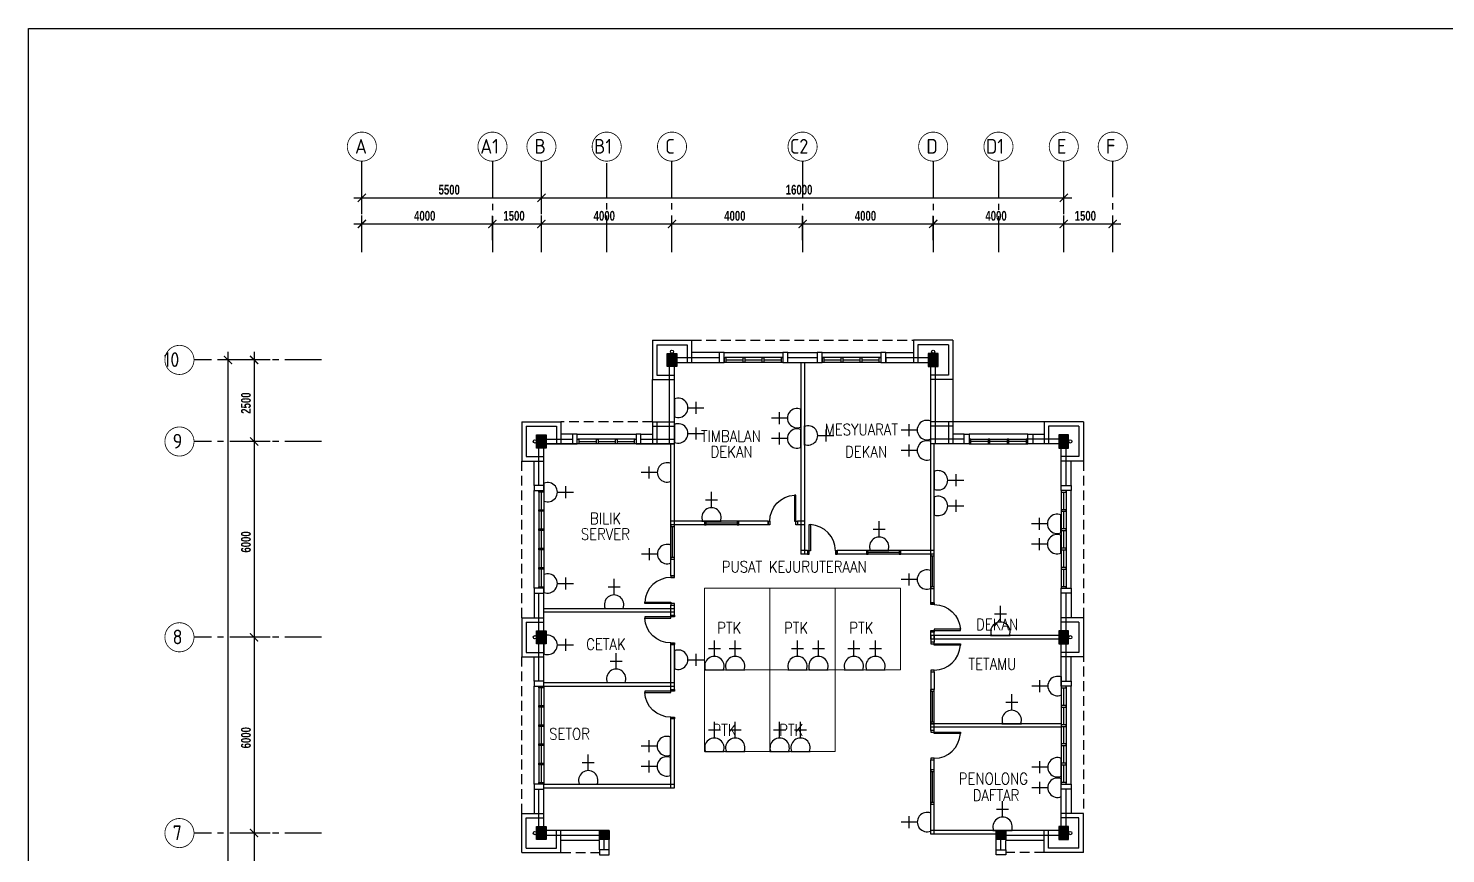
# Model space of a CAD drawing. Header units: inches. Extents: x -85907952 to 802144, y 988801 to 3125513.
# Drawn here: x 539292 to 582706, y 1038840 to 1064133 of the extents above; entities that cross this region are included whole.
import ezdxf
from ezdxf.enums import TextEntityAlignment as Align

# ---------------------------------------------------------------- set-up
doc = ezdxf.new("R2010")
doc.units = ezdxf.units.IN
doc.header["$MEASUREMENT"] = 0
doc.linetypes.add('CENTER2', pattern=[1.125, 0.75, -0.125, 0.125, -0.125])
doc.linetypes.add('HIDDEN', pattern=[0.375, 0.25, -0.125])
for name, color, linetype, lineweight in [('1', 8, 'Continuous', 9), ('COLUMN', 8, 'Continuous', 30), ('t3', 8, 'Continuous', 25)]:
    doc.layers.add(name, color=color, linetype=linetype, lineweight=lineweight)
for name, color, linetype in [('DIM', 4, 'Continuous'), ('DOOR', 2, 'Continuous'), ('DOWNPIPE', 8, 'Continuous'), ('ELECT', 6, 'Continuous'), ('GRID', 8, 'CENTER2'), ('GRID-TEXT', 8, 'Continuous'), ('LW', 2, 'Continuous'), ('partition', 8, 'Continuous'), ('t.block', 4, 'Continuous'), ('TB', 8, 'Continuous'), ('WALL', 1, 'Continuous'), ('WIN', 9, 'Continuous')]:
    doc.layers.add(name, color=color, linetype=linetype)
doc.styles.add('LAILA', font='romans.shx', dxfattribs={"width": 0.85})
doc.styles.add('STYLE1', font='ISOCP.SHX')
doc.styles.add('style2', font='sanssb__.ttf', dxfattribs={"height": 1200})

# ---------------------------------------------------------------- blocks, each defined once
blk = doc.blocks.new('dr16')
at = {"layer": 'DOOR', "color": 1}
blk.add_line((-2409712, -909071), (-2409602, -909071), dxfattribs=at)
for points in [[(-2409712, -909071), (-2409602, -909071), (-2409602, -909021), (-2409712, -909021)], [(-2410511, -909831), (-2409712, -909831), (-2409712, -909871), (-2410511, -909871)], [(-2409712, -909921), (-2409602, -909921), (-2409602, -909871), (-2409712, -909871)]]:
    blk.add_lwpolyline(points, close=True, dxfattribs=at)
at = {"layer": 'DOOR', "color": 9}
blk.add_arc((-2409712, -909871), 800, 90, 177.134, dxfattribs=at)
blk = doc.blocks.new('13A SSO 300mm')
at = {"layer": 'ELECT', "color": 6}
for p, q in [((0, 414), (0, 904)), ((-184, 659), (184, 659)), ((-297, 0), (297, 0))]:
    blk.add_line(p, q, dxfattribs=at)
blk.add_arc((0, 116), 297, 336.9763, 203.0237, dxfattribs=at)

msp = doc.modelspace()

# ---------------------------------------------------------------- hatches: boundary and pattern name
at = {"layer": 'COLUMN'}
for points in [[(556783, 1039547), (557083, 1039547), (557083, 1039272), (556783, 1039272)], [(568933, 1039547), (569233, 1039547), (569233, 1039272), (568933, 1039272)]]:
    msp.add_hatch(color=256, dxfattribs=at).paths.add_polyline_path(points)

# ---------------------------------------------------------------- linework, layer by layer
at = {"linetype": 'ByBlock', "const_width": 37.5}
for points in [[(549633, 1059063), (549383, 1058813)], [(555133, 1059063), (554883, 1058813)], [(554883, 1058813), (555133, 1059063)], [(570883, 1058813), (571133, 1059063)], [(549633, 1058263), (549383, 1058013)], [(553383, 1058013), (553633, 1058263)], [(553633, 1058263), (553383, 1058013)], [(554883, 1058013), (555133, 1058263)], [(555133, 1058263), (554883, 1058013)], [(559133, 1058263), (558883, 1058013)], [(558883, 1058013), (559133, 1058263)], [(563133, 1058263), (562883, 1058013)], [(562883, 1058013), (563133, 1058263)], [(566883, 1058013), (567133, 1058263)], [(567133, 1058263), (566883, 1058013)], [(571133, 1058263), (570883, 1058013)], [(570883, 1058013), (571133, 1058263)], [(572383, 1058013), (572633, 1058263)], [(545531, 1053847), (545281, 1054097)], [(546331, 1053847), (546081, 1054097)], [(546331, 1051347), (546081, 1051597)], [(546081, 1051597), (546331, 1051347)], [(546081, 1045597), (546331, 1045347)], [(546331, 1045347), (546081, 1045597)], [(546331, 1039347), (546081, 1039597)], [(546081, 1039597), (546331, 1039347)]]:
    msp.add_lwpolyline(points, dxfattribs=at)
at = {"layer": '1'}
for points in [[(560008, 1044472), (560008, 1046972), (562008, 1046972), (562008, 1044472)], [(562008, 1044472), (562008, 1046972), (564008, 1046972), (564008, 1044472)], [(564008, 1044472), (564008, 1046972), (566008, 1046972), (566008, 1044472)], [(560008, 1041972), (560008, 1044472), (562008, 1044472), (562008, 1041972)], [(562008, 1041972), (562008, 1044472), (564008, 1044472), (564008, 1041972)]]:
    msp.add_lwpolyline(points, close=True, dxfattribs=at)
at = {"layer": 'COLUMN'}
for points in [[(558858, 1054172), (559158, 1054172), (559158, 1053772), (558858, 1053772)], [(567158, 1054172), (566858, 1054172), (566858, 1053772), (567158, 1053772)], [(554858, 1051672), (555158, 1051672), (555158, 1051272), (554858, 1051272)], [(571158, 1051672), (570858, 1051672), (570858, 1051272), (571158, 1051272)], [(554858, 1045672), (555158, 1045672), (555158, 1045272), (554858, 1045272)], [(571158, 1045672), (570858, 1045672), (570858, 1045272), (571158, 1045272)], [(554858, 1039672), (555158, 1039672), (555158, 1039272), (554858, 1039272)], [(556783, 1039547), (557083, 1039547), (557083, 1039272), (556783, 1039272)], [(568933, 1039547), (569233, 1039547), (569233, 1039272), (568933, 1039272)], [(571158, 1039672), (570858, 1039672), (570858, 1039272), (571158, 1039272)]]:
    msp.add_lwpolyline(points, close=True, dxfattribs=at)
for points in [[(558858, 1054172), (559158, 1054172), (558858, 1053772), (559158, 1053772)], [(567158, 1054172), (566858, 1054172), (567158, 1053772), (566858, 1053772)], [(554858, 1051672), (555158, 1051672), (554858, 1051272), (555158, 1051272)], [(571158, 1051672), (570858, 1051672), (571158, 1051272), (570858, 1051272)], [(554858, 1045672), (555158, 1045672), (554858, 1045272), (555158, 1045272)], [(571158, 1045672), (570858, 1045672), (571158, 1045272), (570858, 1045272)], [(554858, 1039672), (555158, 1039672), (554858, 1039272), (555158, 1039272)], [(571158, 1039672), (570858, 1039672), (571158, 1039272), (570858, 1039272)]]:
    msp.add_solid(points, dxfattribs=at)
at = {"layer": 'DIM'}
for p, q in [((549258, 1058938), (555258, 1058938)), ((549508, 1058443), (549508, 1059188)), ((554758, 1058938), (571258, 1058938)), ((555008, 1058443), (555008, 1059188)), ((555008, 1058443), (555008, 1059188)), ((571008, 1058443), (571008, 1059188)), ((549258, 1058138), (553758, 1058138)), ((549508, 1057643), (549508, 1058388)), ((553258, 1058138), (555258, 1058138)), ((553508, 1057643), (553508, 1058388)), ((553508, 1057643), (553508, 1058388)), ((554758, 1058138), (559258, 1058138)), ((555008, 1057643), (555008, 1058388)), ((555008, 1057643), (555008, 1058388)), ((558758, 1058138), (563258, 1058138)), ((559008, 1057643), (559008, 1058388)), ((559008, 1057643), (559008, 1058388)), ((562758, 1058138), (567258, 1058138)), ((563008, 1057643), (563008, 1058388)), ((563008, 1057643), (563008, 1058388)), ((566758, 1058138), (571258, 1058138)), ((567008, 1057643), (567008, 1058388)), ((567008, 1057643), (567008, 1058388)), ((570758, 1058138), (572758, 1058138)), ((571008, 1057643), (571008, 1058388)), ((571008, 1057643), (571008, 1058388)), ((572508, 1057643), (572508, 1058388)), ((545406, 1054222), (545406, 1020722)), ((546206, 1054222), (546206, 1051222)), ((545901, 1053972), (545156, 1053972)), ((546701, 1053972), (545956, 1053972)), ((546206, 1051722), (546206, 1045222)), ((546701, 1051472), (545956, 1051472)), ((546701, 1051472), (545956, 1051472)), ((546701, 1045472), (545956, 1045472)), ((546701, 1045472), (545956, 1045472)), ((546206, 1045722), (546206, 1039222)), ((546701, 1039472), (545956, 1039472)), ((546701, 1039472), (545956, 1039472)), ((546206, 1039722), (546206, 1035972))]:
    msp.add_line(p, q, dxfattribs=at)
at = {"layer": 'DOWNPIPE'}
for centre in [(559008, 1054222), (567008, 1054222), (554808, 1051472), (571208, 1051472), (554808, 1045472), (571208, 1045472), (554808, 1039472), (571208, 1039472)]:
    msp.add_circle(centre, 50, dxfattribs=at)
at = {"layer": 'GRID', "ltscale": 1500}
for p, q in [((549508, 1057273), (549508, 1060063)), ((553508, 1060063), (553508, 1057273)), ((555008, 1057273), (555008, 1060063)), ((557008, 1057273), (557008, 1060000)), ((559008, 1057273), (559008, 1060063)), ((563008, 1060063), (563008, 1057273)), ((567008, 1060063), (567008, 1057273)), ((569008, 1060069), (569008, 1057273)), ((571008, 1057273), (571008, 1060063)), ((572508, 1057273), (572508, 1060063)), ((548274, 1053972), (544366, 1053972)), ((548274, 1051472), (544366, 1051472)), ((548274, 1045472), (544366, 1045472)), ((548274, 1039472), (544366, 1039472))]:
    msp.add_line(p, q, dxfattribs=at)
at = {"layer": 'GRID-TEXT', "const_width": 24.7}
for points in [[(549954, 1060508, 1), (549063, 1060508, 0.414214), (549508, 1060063, 0.414214), (549954, 1060508, 1)], [(553954, 1060508, 1), (553063, 1060508, 0.414214), (553508, 1060063, 0.414214), (553954, 1060508, 1)], [(555454, 1060508, 1), (554563, 1060508, 0.414214), (555008, 1060063, 0.414214), (555454, 1060508, 1)], [(557454, 1060508, 1), (556563, 1060508, 0.414214), (557008, 1060063, 0.414214), (557454, 1060508, 1)], [(559454, 1060508, 1), (558563, 1060508, 0.414214), (559008, 1060063, 0.414214), (559454, 1060508, 1)], [(563454, 1060508, 1), (562563, 1060508, 0.414214), (563008, 1060063, 0.414214), (563454, 1060508, 1)], [(567454, 1060508, 1), (566563, 1060508, 0.414214), (567008, 1060063, 0.414214), (567454, 1060508, 1)], [(569454, 1060508, 1), (568563, 1060508, 0.414214), (569008, 1060063, 0.414214), (569454, 1060508, 1)], [(571454, 1060508, 1), (570563, 1060508, 0.414214), (571008, 1060063, 0.414214), (571454, 1060508, 1)], [(572954, 1060508, 1), (572063, 1060508, 0.414214), (572508, 1060063, 0.414214), (572954, 1060508, 1)], [(544366, 1053972, 1), (543475, 1053972, 0.414214), (543920, 1053526, 0.414214), (544366, 1053972, 1)], [(544366, 1051472, 1), (543475, 1051472, 0.414214), (543920, 1051026, 0.414214), (544366, 1051472, 1)], [(544366, 1045472, 1), (543475, 1045472, 0.414214), (543920, 1045026, 0.414214), (544366, 1045472, 1)], [(544366, 1039472, 1), (543475, 1039472, 0.414214), (543920, 1039026, 0.414214), (544366, 1039472, 1)]]:
    msp.add_lwpolyline(points, format="xyb", dxfattribs=at)
at = {"layer": 'LW', "linetype": 'HIDDEN', "ltscale": 1200}
for p, q in [((559608, 1054572), (566408, 1054572)), ((558408, 1052072), (555608, 1052072)), ((554408, 1046072), (554408, 1050872)), ((571608, 1050872), (571608, 1040072)), ((554408, 1040072), (554408, 1044872)), ((555608, 1038872), (556783, 1038872)), ((570408, 1038872), (569233, 1038872))]:
    msp.add_line(p, q, dxfattribs=at)
at = {"layer": 'LW'}
for p, q in [((560458, 1054197), (559608, 1054197)), ((560608, 1054197), (562408, 1054197)), ((562558, 1054197), (563458, 1054197)), ((563608, 1054197), (565408, 1054197)), ((565558, 1054197), (566408, 1054197)), ((555958, 1051697), (555608, 1051697)), ((556108, 1051697), (557908, 1051697)), ((558058, 1051697), (558408, 1051697)), ((567958, 1051697), (567608, 1051697)), ((569908, 1051697), (568108, 1051697)), ((570058, 1051697), (570408, 1051697)), ((554783, 1050122), (554783, 1050872)), ((571233, 1050122), (571233, 1050872)), ((554783, 1046972), (554783, 1049972)), ((571233, 1046972), (571233, 1049972)), ((554783, 1046822), (554783, 1046072)), ((571233, 1046822), (571233, 1046072)), ((554783, 1044122), (554783, 1044872)), ((571233, 1044122), (571233, 1044872)), ((554783, 1040972), (554783, 1043972)), ((571233, 1040972), (571233, 1043972)), ((554783, 1040822), (554783, 1040072)), ((571233, 1040822), (571233, 1040072)), ((556783, 1039247), (555608, 1039247)), ((556783, 1038959), (556783, 1039247)), ((570408, 1039247), (569233, 1039247)), ((569233, 1038959), (569233, 1039247))]:
    msp.add_line(p, q, dxfattribs=at)
at = {"layer": 'partition'}
for p, q in [((562953, 1053897), (562953, 1048017)), ((563063, 1053897), (563063, 1048017)), ((558973, 1048917), (558973, 1051397)), ((559083, 1048917), (559083, 1051397)), ((566933, 1048017), (566933, 1051397)), ((567043, 1048017), (567043, 1051397)), ((560003, 1049027), (558973, 1049027)), ((560003, 1048917), (558973, 1048917)), ((559083, 1048917), (558973, 1048917)), ((561953, 1049027), (561053, 1049027)), ((561953, 1048917), (561053, 1048917)), ((561953, 1049027), (561953, 1048917)), ((563063, 1049027), (562853, 1049027)), ((562853, 1049027), (562853, 1048917)), ((563063, 1048917), (562853, 1048917)), ((563163, 1048127), (562953, 1048127)), ((563163, 1048017), (562953, 1048017)), ((563163, 1048127), (563163, 1048017)), ((564063, 1048127), (564063, 1048017)), ((564963, 1048127), (564063, 1048127)), ((564963, 1048017), (564063, 1048017)), ((564963, 1048127), (564963, 1048017)), ((567043, 1048127), (566013, 1048127)), ((566013, 1048017), (566013, 1048127)), ((567043, 1048017), (566013, 1048017)), ((567043, 1048017), (566933, 1048017)), ((558973, 1047357), (558973, 1047867)), ((558973, 1047867), (559083, 1047867)), ((559083, 1047357), (559083, 1047867)), ((558973, 1047357), (559083, 1047357)), ((566933, 1046527), (566933, 1046967)), ((566933, 1046967), (567043, 1046967)), ((567043, 1046527), (567043, 1046967)), ((555083, 1046357), (559083, 1046357)), ((555083, 1046247), (555083, 1046357)), ((558973, 1046147), (558973, 1046457)), ((558973, 1046457), (559083, 1046457)), ((559083, 1046147), (559083, 1046457)), ((567043, 1046527), (566933, 1046527)), ((555083, 1046247), (559083, 1046247)), ((558973, 1046147), (559083, 1046147)), ((567043, 1045627), (566933, 1045627)), ((566933, 1045417), (566933, 1045627)), ((570858, 1045527), (566933, 1045527)), ((566933, 1045527), (566933, 1045317)), ((570858, 1045417), (566933, 1045417)), ((567043, 1045417), (567043, 1045627)), ((567043, 1045527), (567043, 1045317)), ((558973, 1045247), (559083, 1045247)), ((558973, 1043872), (558973, 1045247)), ((559083, 1043872), (559083, 1045247)), ((566933, 1044417), (566933, 1043872)), ((567043, 1044417), (567043, 1043872)), ((555083, 1044082), (559083, 1044082)), ((555083, 1043972), (559083, 1043972)), ((567043, 1043872), (566933, 1043872)), ((558973, 1040862), (558973, 1042972)), ((559083, 1040862), (559083, 1042972)), ((570933, 1042822), (566933, 1042822)), ((566933, 1042822), (567043, 1042822)), ((566933, 1042612), (566933, 1042822)), ((567043, 1042612), (567043, 1042822)), ((570933, 1042712), (566933, 1042712)), ((566933, 1041412), (566933, 1041712)), ((567043, 1041412), (567043, 1041712)), ((567043, 1041412), (566933, 1041412)), ((555083, 1040972), (559083, 1040972)), ((555083, 1040862), (559083, 1040862)), ((566933, 1039437), (566933, 1040362)), ((566933, 1040362), (567043, 1040362)), ((567043, 1039437), (567043, 1040362)), ((568933, 1039547), (566933, 1039547)), ((568933, 1039437), (566933, 1039437))]:
    msp.add_line(p, q, dxfattribs=at)
at = {"layer": 't.block', "color": 7, "ltscale": 0.5}
msp.add_lwpolyline([(634147, 999271), (539292, 999271), (539292, 1064133), (634147, 1064133)], close=True, dxfattribs=at)
at = {"layer": 'WALL'}
for p, q in [((558408, 1054572), (559608, 1054572)), ((558408, 1054572), (558408, 1053372)), ((559608, 1054572), (559608, 1053897)), ((567608, 1054572), (566408, 1054572)), ((566408, 1054572), (566408, 1053897)), ((567608, 1054572), (567608, 1053372)), ((558543, 1054437), (558543, 1053507)), ((558543, 1054437), (559473, 1054437)), ((559473, 1054437), (559473, 1053897)), ((567473, 1054437), (566543, 1054437)), ((566543, 1054437), (566543, 1053897)), ((567473, 1054437), (567473, 1053507)), ((558933, 1051397), (558933, 1054047)), ((558933, 1054047), (560458, 1054047)), ((558933, 1053897), (560608, 1053897)), ((559083, 1051397), (559083, 1054047)), ((560608, 1054047), (560608, 1053897)), ((562408, 1053897), (563608, 1053897)), ((562558, 1054047), (563458, 1054047)), ((563608, 1054047), (563608, 1053897)), ((565408, 1053897), (567083, 1053897)), ((565558, 1054047), (567083, 1054047)), ((565558, 1054047), (565558, 1053897)), ((566933, 1051397), (566933, 1054047)), ((567083, 1051397), (567083, 1054047)), ((558408, 1053372), (559083, 1053372)), ((558543, 1053507), (559083, 1053507)), ((567473, 1053507), (566933, 1053507)), ((567608, 1053372), (566933, 1053372)), ((554408, 1052072), (554408, 1050872)), ((554408, 1052072), (555608, 1052072)), ((554543, 1051937), (555473, 1051937)), ((554543, 1051937), (554543, 1051007)), ((555473, 1051937), (555473, 1051397)), ((555608, 1052072), (555608, 1051397)), ((558408, 1052072), (559083, 1052072)), ((558408, 1052072), (558408, 1051397)), ((558408, 1051937), (559083, 1051937)), ((558543, 1052072), (558543, 1051397)), ((567608, 1052072), (566933, 1052072)), ((567608, 1051937), (566933, 1051937)), ((567473, 1052072), (567473, 1051397)), ((567608, 1052072), (567608, 1051397)), ((571608, 1052072), (570408, 1052072)), ((570408, 1052072), (570408, 1051397)), ((571473, 1051937), (570543, 1051937)), ((570543, 1051937), (570543, 1051397)), ((571473, 1051937), (571473, 1051007)), ((571608, 1052072), (571608, 1050872)), ((554933, 1050122), (554933, 1051547)), ((554933, 1051547), (555958, 1051547)), ((555083, 1049972), (555083, 1051547)), ((558058, 1051547), (559083, 1051547)), ((567958, 1051547), (566933, 1051547)), ((571083, 1051547), (569908, 1051547)), ((570933, 1049972), (570933, 1051547)), ((571083, 1050122), (571083, 1051547)), ((554933, 1051397), (556108, 1051397)), ((556108, 1051397), (555083, 1051397)), ((557908, 1051397), (559083, 1051397)), ((559083, 1051397), (557908, 1051397)), ((568108, 1051397), (566933, 1051397)), ((571083, 1051397), (569908, 1051397)), ((554408, 1050872), (555083, 1050872)), ((554543, 1051007), (555083, 1051007)), ((571473, 1051007), (570933, 1051007)), ((571473, 1051007), (570933, 1051007)), ((571608, 1050872), (570933, 1050872)), ((571608, 1050872), (570933, 1050872)), ((554933, 1044122), (554933, 1046822)), ((555083, 1043972), (555083, 1046972)), ((570933, 1043972), (570933, 1046972)), ((571083, 1044122), (571083, 1046822)), ((554408, 1046072), (555083, 1046072)), ((554408, 1046072), (554408, 1044872)), ((554543, 1045937), (554543, 1045007)), ((554543, 1045937), (555083, 1045937)), ((571608, 1046072), (570933, 1046072)), ((571473, 1045937), (570933, 1045937)), ((571473, 1045937), (571473, 1045007)), ((571608, 1046072), (571608, 1044872)), ((554543, 1045007), (555083, 1045007)), ((571473, 1045007), (570933, 1045007)), ((554408, 1044872), (555083, 1044872)), ((571608, 1044872), (570933, 1044872)), ((554933, 1039397), (554933, 1040822)), ((555083, 1039397), (555083, 1040972)), ((570933, 1039397), (570933, 1040972)), ((571083, 1039397), (571083, 1040822)), ((554408, 1040072), (555083, 1040072)), ((554408, 1038872), (554408, 1040072)), ((554543, 1039937), (555083, 1039937)), ((554543, 1039007), (554543, 1039937)), ((571608, 1040072), (570933, 1040072)), ((571473, 1039937), (570933, 1039937)), ((571473, 1039007), (571473, 1039937)), ((571608, 1038872), (571608, 1040072)), ((557083, 1039547), (554933, 1039547)), ((556783, 1039397), (554933, 1039397)), ((555473, 1039007), (555473, 1039547)), ((555608, 1038872), (555608, 1039547)), ((557083, 1038809), (557083, 1039547)), ((571083, 1039547), (568933, 1039547)), ((568933, 1038809), (568933, 1039547)), ((571083, 1039397), (568933, 1039397)), ((569083, 1038959), (569083, 1039547)), ((570408, 1038872), (570408, 1039547)), ((570543, 1039007), (570543, 1039547)), ((554543, 1039007), (555473, 1039007)), ((556933, 1038959), (556933, 1039272)), ((571473, 1039007), (570543, 1039007)), ((554408, 1038872), (555608, 1038872)), ((571608, 1038872), (570408, 1038872))]:
    msp.add_line(p, q, dxfattribs=at)
for points in [[(560458, 1053897), (560608, 1053897), (560608, 1054197), (560458, 1054197)], [(562408, 1053897), (562558, 1053897), (562558, 1054197), (562408, 1054197)], [(563458, 1053897), (563608, 1053897), (563608, 1054197), (563458, 1054197)], [(565408, 1053897), (565558, 1053897), (565558, 1054197), (565408, 1054197)], [(555958, 1051397), (556108, 1051397), (556108, 1051697), (555958, 1051697)], [(557908, 1051397), (558058, 1051397), (558058, 1051697), (557908, 1051697)], [(568108, 1051397), (567958, 1051397), (567958, 1051697), (568108, 1051697)], [(570058, 1051397), (569908, 1051397), (569908, 1051697), (570058, 1051697)], [(555083, 1049972), (555083, 1050122), (554783, 1050122), (554783, 1049972)], [(570933, 1049972), (570933, 1050122), (571233, 1050122), (571233, 1049972)], [(555083, 1046822), (555083, 1046972), (554783, 1046972), (554783, 1046822)], [(570933, 1046822), (570933, 1046972), (571233, 1046972), (571233, 1046822)], [(555083, 1043972), (555083, 1044122), (554783, 1044122), (554783, 1043972)], [(570933, 1043972), (570933, 1044122), (571233, 1044122), (571233, 1043972)], [(555083, 1040822), (555083, 1040972), (554783, 1040972), (554783, 1040822)], [(570933, 1040822), (570933, 1040972), (571233, 1040972), (571233, 1040822)], [(557083, 1038809), (557083, 1038959), (556783, 1038959), (556783, 1038809)], [(568933, 1038809), (568933, 1038959), (569233, 1038959), (569233, 1038809)]]:
    msp.add_lwpolyline(points, close=True, dxfattribs=at)
at = {"layer": 'WIN'}
for p, q in [((562408, 1053897), (560608, 1053897)), ((562383, 1054047), (560633, 1054047)), ((560658, 1053972), (561192, 1053972)), ((561242, 1053972), (561775, 1053972)), ((561825, 1053972), (562358, 1053972)), ((565408, 1053897), (563608, 1053897)), ((565383, 1054047), (563633, 1054047)), ((563658, 1053972), (564192, 1053972)), ((564242, 1053972), (564775, 1053972)), ((564825, 1053972), (565358, 1053972)), ((558408, 1052072), (558408, 1053372)), ((567608, 1053372), (567608, 1052072)), ((570408, 1052072), (567608, 1052072)), ((557883, 1051547), (556133, 1051547)), ((568133, 1051547), (569883, 1051547)), ((557908, 1051397), (556108, 1051397)), ((556158, 1051472), (556692, 1051472)), ((556742, 1051472), (557275, 1051472)), ((557325, 1051472), (557858, 1051472)), ((568108, 1051397), (569908, 1051397)), ((568692, 1051472), (568158, 1051472)), ((569275, 1051472), (568742, 1051472)), ((569858, 1051472), (569325, 1051472)), ((554933, 1049947), (554933, 1046997)), ((555008, 1049382), (555008, 1049922)), ((555083, 1049972), (555083, 1046972)), ((570933, 1049972), (570933, 1046972)), ((571008, 1049382), (571008, 1049922)), ((571083, 1049947), (571083, 1046997)), ((555008, 1048792), (555008, 1049332)), ((571008, 1048792), (571008, 1049332)), ((558973, 1047867), (558973, 1048917)), ((559083, 1047867), (559083, 1048917)), ((561053, 1049027), (560003, 1049027)), ((561053, 1048917), (560003, 1048917)), ((561003, 1048972), (560053, 1048972)), ((555008, 1048202), (555008, 1048742)), ((559028, 1047917), (559028, 1048867)), ((571008, 1048202), (571008, 1048742)), ((555008, 1047612), (555008, 1048152)), ((566013, 1048127), (564963, 1048127)), ((566013, 1048017), (564963, 1048017)), ((565963, 1048072), (565013, 1048072)), ((566933, 1046967), (566933, 1048017)), ((567043, 1046967), (567043, 1048017)), ((571008, 1047612), (571008, 1048152)), ((566988, 1047017), (566988, 1047967)), ((555008, 1047022), (555008, 1047562)), ((571008, 1047022), (571008, 1047562)), ((554933, 1043947), (554933, 1040997)), ((555008, 1043382), (555008, 1043922)), ((555083, 1043972), (555083, 1040972)), ((566933, 1042822), (566933, 1043872)), ((566988, 1042872), (566988, 1043822)), ((567043, 1042822), (567043, 1043872)), ((570933, 1043972), (570933, 1040972)), ((571008, 1043382), (571008, 1043922)), ((571083, 1043947), (571083, 1040997)), ((555008, 1042792), (555008, 1043332)), ((571008, 1042792), (571008, 1043332)), ((555008, 1042202), (555008, 1042742)), ((571008, 1042202), (571008, 1042742)), ((555008, 1041612), (555008, 1042152)), ((571008, 1041612), (571008, 1042152)), ((555008, 1041022), (555008, 1041562)), ((571008, 1041022), (571008, 1041562)), ((566933, 1040362), (566933, 1041412)), ((566988, 1040412), (566988, 1041362)), ((567043, 1040362), (567043, 1041412)), ((557083, 1039272), (557083, 1039547)), ((569233, 1039272), (569233, 1039547))]:
    msp.add_line(p, q, dxfattribs=at)
for points in [[(560608, 1054047), (560658, 1054047), (560658, 1053897), (560608, 1053897)], [(561192, 1054047), (561242, 1054047), (561242, 1053897), (561192, 1053897)], [(561775, 1054047), (561825, 1054047), (561825, 1053897), (561775, 1053897)], [(562358, 1054047), (562408, 1054047), (562408, 1053897), (562358, 1053897)], [(563608, 1054047), (563658, 1054047), (563658, 1053897), (563608, 1053897)], [(564192, 1054047), (564242, 1054047), (564242, 1053897), (564192, 1053897)], [(564775, 1054047), (564825, 1054047), (564825, 1053897), (564775, 1053897)], [(565358, 1054047), (565408, 1054047), (565408, 1053897), (565358, 1053897)], [(556108, 1051547), (556158, 1051547), (556158, 1051397), (556108, 1051397)], [(556692, 1051547), (556742, 1051547), (556742, 1051397), (556692, 1051397)], [(557275, 1051547), (557325, 1051547), (557325, 1051397), (557275, 1051397)], [(557858, 1051547), (557908, 1051547), (557908, 1051397), (557858, 1051397)], [(568158, 1051547), (568108, 1051547), (568108, 1051397), (568158, 1051397)], [(568742, 1051547), (568692, 1051547), (568692, 1051397), (568742, 1051397)], [(569325, 1051547), (569275, 1051547), (569275, 1051397), (569325, 1051397)], [(569908, 1051547), (569858, 1051547), (569858, 1051397), (569908, 1051397)], [(554933, 1049922), (554933, 1049972), (555083, 1049972), (555083, 1049922)], [(571083, 1049922), (571083, 1049972), (570933, 1049972), (570933, 1049922)], [(554933, 1049332), (554933, 1049382), (555083, 1049382), (555083, 1049332)], [(571083, 1049332), (571083, 1049382), (570933, 1049382), (570933, 1049332)], [(559083, 1048917), (558973, 1048917), (558973, 1048867), (559083, 1048867)], [(560003, 1049027), (560003, 1048917), (560053, 1048917), (560053, 1049027)], [(561003, 1049027), (561003, 1048917), (561053, 1048917), (561053, 1049027)], [(554933, 1048742), (554933, 1048792), (555083, 1048792), (555083, 1048742)], [(571083, 1048742), (571083, 1048792), (570933, 1048792), (570933, 1048742)], [(554933, 1048152), (554933, 1048202), (555083, 1048202), (555083, 1048152)], [(564963, 1048127), (564963, 1048017), (565013, 1048017), (565013, 1048127)], [(565963, 1048127), (565963, 1048017), (566013, 1048017), (566013, 1048127)], [(567043, 1048017), (566933, 1048017), (566933, 1047967), (567043, 1047967)], [(571083, 1048152), (571083, 1048202), (570933, 1048202), (570933, 1048152)], [(554933, 1047562), (554933, 1047612), (555083, 1047612), (555083, 1047562)], [(559083, 1047917), (558973, 1047917), (558973, 1047867), (559083, 1047867)], [(571083, 1047562), (571083, 1047612), (570933, 1047612), (570933, 1047562)], [(554933, 1046972), (554933, 1047022), (555083, 1047022), (555083, 1046972)], [(567043, 1047017), (566933, 1047017), (566933, 1046967), (567043, 1046967)], [(571083, 1046972), (571083, 1047022), (570933, 1047022), (570933, 1046972)], [(554933, 1043922), (554933, 1043972), (555083, 1043972), (555083, 1043922)], [(567043, 1043872), (566933, 1043872), (566933, 1043822), (567043, 1043822)], [(571083, 1043922), (571083, 1043972), (570933, 1043972), (570933, 1043922)], [(554933, 1043332), (554933, 1043382), (555083, 1043382), (555083, 1043332)], [(571083, 1043332), (571083, 1043382), (570933, 1043382), (570933, 1043332)], [(567043, 1042872), (566933, 1042872), (566933, 1042822), (567043, 1042822)], [(554933, 1042742), (554933, 1042792), (555083, 1042792), (555083, 1042742)], [(571083, 1042742), (571083, 1042792), (570933, 1042792), (570933, 1042742)], [(554933, 1042152), (554933, 1042202), (555083, 1042202), (555083, 1042152)], [(571083, 1042152), (571083, 1042202), (570933, 1042202), (570933, 1042152)], [(554933, 1041562), (554933, 1041612), (555083, 1041612), (555083, 1041562)], [(571083, 1041562), (571083, 1041612), (570933, 1041612), (570933, 1041562)], [(567043, 1041412), (566933, 1041412), (566933, 1041362), (567043, 1041362)], [(554933, 1040972), (554933, 1041022), (555083, 1041022), (555083, 1040972)], [(571083, 1040972), (571083, 1041022), (570933, 1041022), (570933, 1040972)], [(567043, 1040412), (566933, 1040412), (566933, 1040362), (567043, 1040362)]]:
    msp.add_lwpolyline(points, close=True, dxfattribs=at)

# ---------------------------------------------------------------- block references
at = {"layer": 'DOOR', "xscale": -1}
for p, rotation in [((-347068, -1360686), 90), ((2968685, 136226), 180), ((2968685, 133951), 180)]:
    msp.add_blockref('dr16', p, dxfattribs=dict(at, rotation=rotation))
at = {"layer": 'DOOR'}
for p, rotation in [((1473084, -1361586), 270), ((-1842669, 135396), 180), ((-1842669, 132691), 180)]:
    msp.add_blockref('dr16', p, dxfattribs=dict(at, rotation=rotation))
msp.add_blockref('dr16', (2968685, 1956377), dxfattribs=at)
at = {"layer": 'DOOR', "xscale": -1}
msp.add_blockref('dr16', (-1842669, 1955547), dxfattribs=at)
at = {"layer": 'TB', "color": 6, "linetype": 'Continuous'}
for p, rotation in [((559083, 1052504), 270), ((562955, 1052188), 90), ((559083, 1051719), 270), ((563060, 1051657), 270), ((566932, 1051823), 90), ((562955, 1051563), 90), ((566932, 1051198), 90), ((558970, 1050525), 90), ((555084, 1049919), 270), ((567043, 1050282), 270), ((567043, 1049497), 270), ((570921, 1048949), 90), ((570921, 1048325), 90), ((558974, 1048022), 90), ((555083, 1047122), 270), ((566932, 1047241), 90), ((555083, 1045237), 270), ((559083, 1044785), 270), ((570934, 1043977), 90), ((558965, 1042139), 90), ((558965, 1041514), 90), ((570933, 1041487), 90), ((570933, 1040862), 90), ((566935, 1039808), 90)]:
    msp.add_blockref('13A SSO 300mm', p, dxfattribs=dict(at, rotation=rotation))
for p in [(560218, 1049027), (565354, 1048127), (557234, 1046356), (569066, 1045527), (557299, 1044082), (560306, 1044472), (560943, 1044472), (562851, 1044471), (563492, 1044471), (564579, 1044472), (565240, 1044472), (569413, 1042821), (560306, 1041972), (560946, 1041972), (562306, 1041972), (562946, 1041972), (556443, 1040972), (569135, 1039547)]:
    msp.add_blockref('13A SSO 300mm', p, dxfattribs=at)

# ---------------------------------------------------------------- texts
at = {"layer": 'DIM', "style": 'style2', "width": 0.7}
for s, p in [('5500', (551858, 1059038)), ('16000', (562493, 1059038)), ('4000', (551108, 1058238)), ('1500', (553843, 1058238)), ('4000', (556608, 1058238)), ('4000', (560608, 1058238)), ('4000', (564608, 1058238)), ('4000', (568608, 1058238)), ('1500', (571343, 1058238))]:
    msp.add_text(s, height=300, dxfattribs=at).set_placement(p)
for s, p in [('2500', (546106, 1052322)), ('6000', (546106, 1048067)), ('6000', (546106, 1042067))]:
    msp.add_text(s, height=300, rotation=90, dxfattribs=at).set_placement(p)
at = {"layer": 'GRID-TEXT', "style": 'STYLE1'}
for s, p in [('A', (549300, 1060293)), ('A1', (553137, 1060293)), ('B', (554800, 1060293)), ('B1', (556622, 1060293)), ('C', (558800, 1060293)), ('C2', (562618, 1060293)), ('D', (566800, 1060293)), ('D1', (568624, 1060293)), ('E', (570800, 1060293)), ('F', (572300, 1060293)), ('10', (543438, 1053756)), ('9', (543711, 1051256)), ('8', (543711, 1045256)), ('7', (543711, 1039256))]:
    msp.add_text(s, height=450, dxfattribs=at).set_placement(p)
at = {"layer": 't3', "style": 'LAILA', "width": 0.85}
for s, p in [('MESYUARAT ', (563688, 1052012)), ('TIMBALAN ', (559895, 1051812)), ('DEKAN', (560190, 1051333)), ('DEKAN', (564312, 1051333)), ('BILIK', (556495, 1049287)), ('SERVER', (556216, 1048807)), ('PUSAT KEJURUTERAAN', (560534, 1047806)), ('DEKAN', (568324, 1046042)), ('CETAK', (556381, 1045434)), ('TETAMU', (568087, 1044828)), ('SETOR', (555246, 1042686)), ('PENOLONG', (567794, 1041313)), ('DAFTAR', (568221, 1040805))]:
    msp.add_text(s, height=350, dxfattribs=at).set_placement(p, align=Align.TOP_LEFT)
for p in [(560188, 1045583), (562235, 1045583), (564235, 1045583), (560041, 1042455), (562088, 1042455)]:
    msp.add_text(' PTK', height=350, dxfattribs=at).set_placement(p)

doc.saveas('drawing.dxf')
